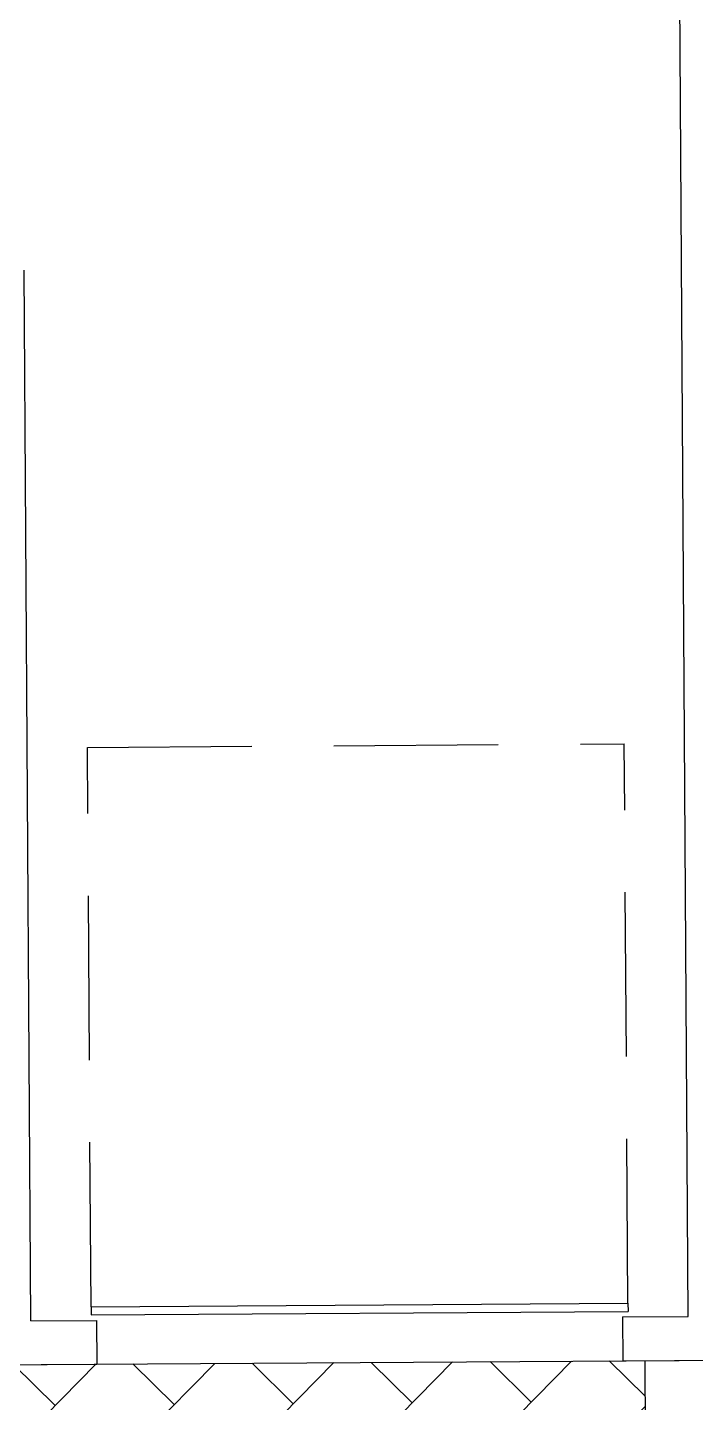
# Model space of a CAD drawing. Header units: feet. Extents: x 919634 to 928945, y 707022 to 708026.
# Drawn here: x 920729.34 to 920739.51, y 707516.94 to 707537.85 of the extents above; entities that cross this region are included whole.
import ezdxf

# ---------------------------------------------------------------- set-up
doc = ezdxf.new("R2010")
doc.units = ezdxf.units.FT
doc.header["$LTSCALE"] = 20
doc.header["$MEASUREMENT"] = 0
doc.linetypes.add('Site Plan$0$HIDDEN2', pattern=[0.1875, 0.125, -0.0625])
for name, color, linetype in [('-u-site-xref', 7, 'Continuous'), ('Site Plan$0$-u-site-bldg_interior', 252, 'Continuous'), ('Site Plan$0$SP-BLDG-ROOF ABOVE', 4, 'Site Plan$0$HIDDEN2'), ('Site Plan$0$SP-LOT PAVERS', 254, 'Continuous')]:
    doc.layers.add(name, color=color, linetype=linetype)
doc.layers.add('Site Plan$0$SP-SIDEWALK', color=2, linetype='Continuous', lineweight=25)
doc.layers.add('SP-BUILDING-FOOTPRINT', color=1, linetype='Continuous', lineweight=25)
doc.layers.get('-u-site-xref').off()

# ---------------------------------------------------------------- blocks, each defined once
blk = doc.blocks.new('Site Plan')
at = {"layer": 'Site Plan$0$SP-LOT PAVERS'}
h = blk.add_hatch(dxfattribs=at)
h.set_pattern_fill('AR-HBONE', color=256, scale=0.32, angle=-89.58178215)
h.paths.add_polyline_path([(920728.602, 707537.759), (920728.734, 707517.51), (920738.734, 707517.575), (920738.812, 707505.492), (920719.813, 707505.375), (920719.682, 707525.368), (920724.682, 707525.4), (920724.63, 707533.403), (920717.963, 707533.36), (920717.935, 707537.69)])
at = {"layer": 'Site Plan$0$-u-site-bldg_interior'}
for p, q in [((920739.396, 707518.246, 0), (920739.011, 707577.169, 0)), ((920729.396, 707518.181, 0), (920729.292, 707534.157, 0)), ((920730.311, 707518.395, 0), (920738.478, 707518.448, 0)), ((920730.311, 707518.395, 0), (920730.312, 707518.27, 0)), ((920730.312, 707518.27, 0), (920738.479, 707518.323, 0)), ((920738.478, 707518.448, 0), (920738.479, 707518.323, 0)), ((920729.396, 707518.181, 0), (920730.396, 707518.187, 0)), ((920730.396, 707518.187, 0), (920730.4, 707517.521, 0)), ((920738.396, 707518.24, 0), (920739.396, 707518.246, 0)), ((920738.396, 707518.24, 0), (920738.4, 707517.573, 0)), ((920728.734, 707517.51, 0), (920730.4, 707517.521, 0)), ((920738.4, 707517.573, 0), (920740.067, 707517.584, 0))]:
    blk.add_line(p, q, dxfattribs=at)
at = {"layer": 'Site Plan$0$SP-BLDG-ROOF ABOVE'}
for p, q in [((920730.256, 707526.902, 0), (920738.422, 707526.956, 0)), ((920730.311, 707518.395, 0), (920730.256, 707526.902, 0)), ((920738.478, 707518.448, 0), (920738.422, 707526.956, 0))]:
    blk.add_line(p, q, dxfattribs=at)
at = {"layer": 'Site Plan$0$SP-SIDEWALK'}
blk.add_line((920738.734, 707517.575, 0), (920738.812, 707505.492, 0), dxfattribs=at)

msp = doc.modelspace()

# ---------------------------------------------------------------- block references
at = {"layer": '-u-site-xref'}
msp.add_blockref('Site Plan', (0, 0), dxfattribs=at)

# ---------------------------------------------------------------- next in the draw order: linework, layer by layer
at = {"layer": 'SP-BUILDING-FOOTPRINT', "elevation": 0}
msp.add_lwpolyline([(920650.995, 707579.358), (920651.218, 707545.192), (920662.551, 707545.266), (920662.683, 707525.007), (920673.35, 707525.074), (920673.402, 707517.149), (920684.735, 707517.223), (920684.603, 707537.472), (920695.269, 707537.542), (920695.35, 707525.169), (920706.683, 707525.243), (920706.551, 707545.493), (920717.217, 707545.563), (920717.268, 707537.685), (920728.602, 707537.759), (920728.734, 707517.51), (920740.067, 707517.584)], dxfattribs=at)

doc.saveas('drawing.dxf')
